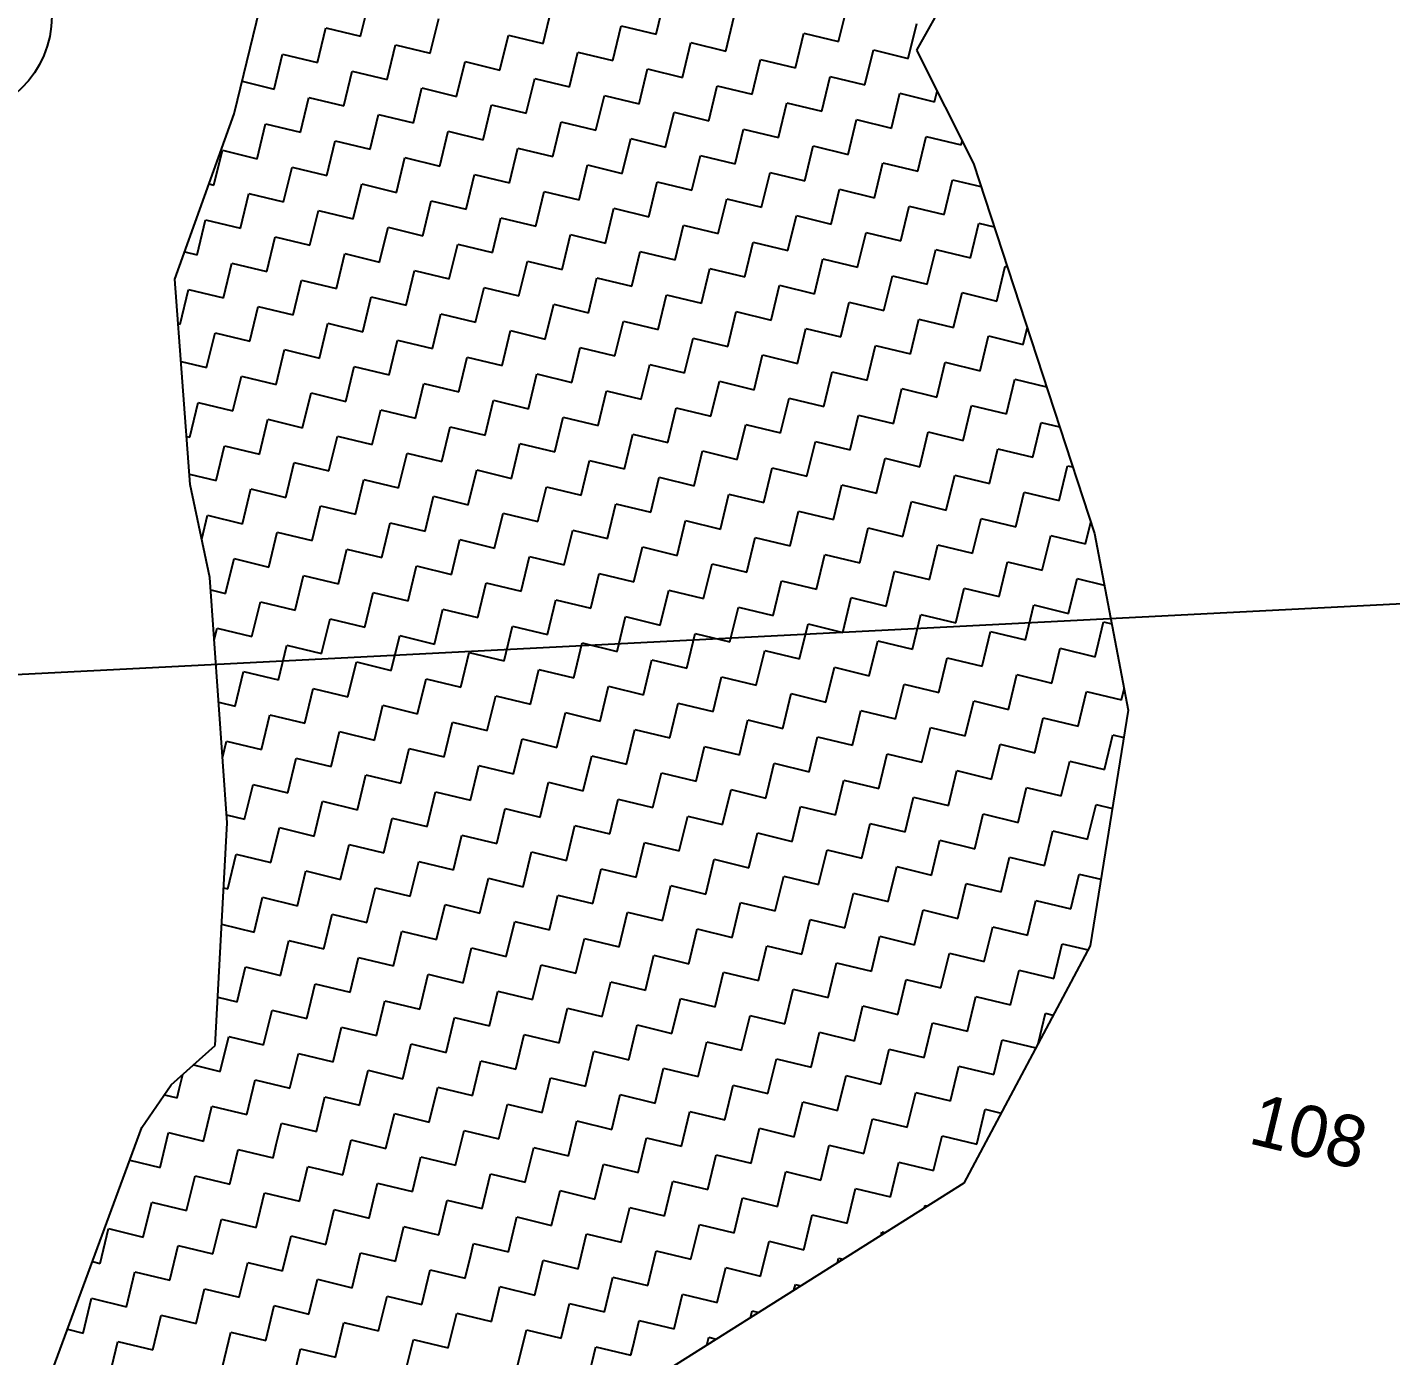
# Model space of a CAD drawing. Header units: metres. Extents: x 280481 to 282563, y 2046849 to 2049468.
# Drawn here: x 281471.5 to 281567.3, y 2048422.5 to 2048515.9 of the extents above; entities that cross this region are included whole.
import ezdxf
from ezdxf.enums import TextEntityAlignment as Align

# ---------------------------------------------------------------- set-up
doc = ezdxf.new("R2010")
doc.units = ezdxf.units.M
for name, color, linetype in [('POLY_HATCH', 12, 'Continuous'), ('POLY_PARCEL', 6, 'Continuous'), ('TEXT_PARCEL', 7, 'Continuous')]:
    doc.layers.add(name, color=color, linetype=linetype)
doc.styles.add('TEXT_MAP', font='')
doc.styles.get('TEXT_MAP').set_extended_font_data('Kruti Dev 050')

msp = doc.modelspace()

# ---------------------------------------------------------------- linework, layer by layer
msp.add_circle((281466.103, 2048516.64), 7.146)
at = {"layer": 'POLY_HATCH'}
for p, q in [((281537.33, 2048520.159), (281534.011, 2048514.239)), ((281486.065, 2048509.774), (281488.22, 2048518.665)), ((281534.011, 2048514.239), (281538.002, 2048506.279)), ((281481.9, 2048498.142), (281486.065, 2048509.774)), ((281538.002, 2048506.279), (281546.502, 2048480.281)), ((281482.981, 2048483.722), (281481.9, 2048498.142)), ((281484.361, 2048477.201), (281482.981, 2048483.722)), ((281546.502, 2048480.281), (281548.877, 2048467.871)), ((281485.566, 2048459.965), (281484.361, 2048477.201)), ((281548.877, 2048467.871), (281546.207, 2048451.305)), ((281484.729, 2048444.299), (281485.566, 2048459.965)), ((281546.207, 2048451.305), (281537.321, 2048434.631)), ((281481.641, 2048441.551), (281484.729, 2048444.299)), ((281479.569, 2048438.557), (281481.641, 2048441.551)), ((281472.479, 2048419.296), (281479.569, 2048438.557)), ((281537.321, 2048434.631), (281516.674, 2048421.616))]:
    msp.add_line(p, q, dxfattribs=at)
at = {"layer": 'POLY_HATCH', "linetype": 'Continuous'}
for p, q in [((281515.706, 2048515.367), (281516.298, 2048517.813)), ((281494.948, 2048515.218), (281495.541, 2048517.664)), ((281507.773, 2048514.699), (281508.366, 2048517.146)), ((281528.531, 2048514.848), (281529.124, 2048517.295)), ((281491.909, 2048513.364), (281492.502, 2048515.811)), ((281492.502, 2048515.811), (281494.948, 2048515.218)), ((281499.841, 2048514.032), (281500.434, 2048516.478)), ((281512.666, 2048513.513), (281513.259, 2048515.96)), ((281513.259, 2048515.96), (281515.706, 2048515.367)), ((281520.598, 2048514.181), (281521.191, 2048516.627)), ((281533.423, 2048513.662), (281534.016, 2048516.109)), ((281504.734, 2048512.846), (281505.327, 2048515.292)), ((281505.327, 2048515.292), (281507.773, 2048514.699)), ((281525.491, 2048512.995), (281526.084, 2048515.441)), ((281526.084, 2048515.441), (281528.531, 2048514.848)), ((281488.869, 2048511.511), (281489.462, 2048513.957)), ((281489.462, 2048513.957), (281491.909, 2048513.364)), ((281496.802, 2048512.178), (281497.395, 2048514.625)), ((281497.395, 2048514.625), (281499.841, 2048514.032)), ((281509.627, 2048511.66), (281510.22, 2048514.106)), ((281510.22, 2048514.106), (281512.666, 2048513.513)), ((281517.559, 2048512.327), (281518.152, 2048514.774)), ((281518.152, 2048514.774), (281520.598, 2048514.181)), ((281530.384, 2048511.809), (281530.977, 2048514.255)), ((281530.977, 2048514.255), (281533.423, 2048513.662)), ((281501.694, 2048510.992), (281502.287, 2048513.439)), ((281502.287, 2048513.439), (281504.734, 2048512.846)), ((281522.452, 2048511.141), (281523.045, 2048513.588)), ((281523.045, 2048513.588), (281525.491, 2048512.995)), ((281486.618, 2048512.056), (281488.869, 2048511.511)), ((281493.762, 2048510.325), (281494.355, 2048512.771)), ((281494.355, 2048512.771), (281496.802, 2048512.178)), ((281506.587, 2048509.806), (281507.18, 2048512.253)), ((281507.18, 2048512.253), (281509.627, 2048511.66)), ((281514.52, 2048510.474), (281515.113, 2048512.92)), ((281515.113, 2048512.92), (281517.559, 2048512.327)), ((281527.345, 2048509.955), (281527.938, 2048512.402)), ((281527.938, 2048512.402), (281530.384, 2048511.809)), ((281498.655, 2048509.139), (281499.248, 2048511.585)), ((281499.248, 2048511.585), (281501.694, 2048510.992)), ((281511.48, 2048508.62), (281512.073, 2048511.067)), ((281512.073, 2048511.067), (281514.52, 2048510.474)), ((281519.412, 2048509.288), (281520.005, 2048511.734)), ((281520.005, 2048511.734), (281522.452, 2048511.141)), ((281532.238, 2048508.769), (281532.831, 2048511.216)), ((281532.831, 2048511.216), (281535.277, 2048510.623)), ((281535.277, 2048510.623), (281535.455, 2048511.359)), ((281490.723, 2048508.471), (281491.316, 2048510.918)), ((281491.316, 2048510.918), (281493.762, 2048510.325)), ((281503.548, 2048507.953), (281504.141, 2048510.399)), ((281504.141, 2048510.399), (281506.587, 2048509.806)), ((281524.305, 2048508.102), (281524.898, 2048510.548)), ((281524.898, 2048510.548), (281527.345, 2048509.955)), ((281495.616, 2048507.285), (281496.209, 2048509.732)), ((281496.209, 2048509.732), (281498.655, 2048509.139)), ((281508.441, 2048506.767), (281509.034, 2048509.213)), ((281509.034, 2048509.213), (281511.48, 2048508.62)), ((281516.373, 2048507.434), (281516.966, 2048509.881)), ((281516.966, 2048509.881), (281519.412, 2048509.288)), ((281529.198, 2048506.916), (281529.791, 2048509.362)), ((281529.791, 2048509.362), (281532.238, 2048508.769)), ((281487.683, 2048506.618), (281488.276, 2048509.064)), ((281488.276, 2048509.064), (281490.723, 2048508.471)), ((281500.508, 2048506.099), (281501.101, 2048508.546)), ((281501.101, 2048508.546), (281503.548, 2048507.953)), ((281521.266, 2048506.249), (281521.859, 2048508.695)), ((281521.859, 2048508.695), (281524.305, 2048508.102)), ((281534.091, 2048505.73), (281534.684, 2048508.176)), ((281534.684, 2048508.176), (281537.13, 2048507.584)), ((281484.644, 2048504.764), (281485.237, 2048507.211)), ((281485.237, 2048507.211), (281487.683, 2048506.618)), ((281492.576, 2048505.432), (281493.169, 2048507.878)), ((281493.169, 2048507.878), (281495.616, 2048507.285)), ((281505.401, 2048504.914), (281505.994, 2048507.36)), ((281505.994, 2048507.36), (281508.441, 2048506.767)), ((281513.334, 2048505.581), (281513.927, 2048508.027)), ((281513.927, 2048508.027), (281516.373, 2048507.434)), ((281526.159, 2048505.063), (281526.752, 2048507.509)), ((281526.752, 2048507.509), (281529.198, 2048506.916)), ((281537.13, 2048507.584), (281537.201, 2048507.876)), ((281497.469, 2048504.246), (281498.062, 2048506.692)), ((281498.062, 2048506.692), (281500.508, 2048506.099)), ((281518.226, 2048504.395), (281518.819, 2048506.841)), ((281518.819, 2048506.841), (281521.266, 2048506.249)), ((281531.052, 2048503.877), (281531.645, 2048506.323)), ((281531.645, 2048506.323), (281534.091, 2048505.73)), ((281489.537, 2048503.578), (281490.13, 2048506.025)), ((281490.13, 2048506.025), (281492.576, 2048505.432)), ((281502.362, 2048503.06), (281502.955, 2048505.506)), ((281502.955, 2048505.506), (281505.401, 2048504.914)), ((281510.294, 2048503.728), (281510.887, 2048506.174)), ((281510.887, 2048506.174), (281513.334, 2048505.581)), ((281523.119, 2048503.209), (281523.712, 2048505.656)), ((281523.712, 2048505.656), (281526.159, 2048505.063)), ((281484.301, 2048504.848), (281484.644, 2048504.764)), ((281494.43, 2048502.393), (281495.023, 2048504.839)), ((281495.023, 2048504.839), (281497.469, 2048504.246)), ((281507.255, 2048501.874), (281507.848, 2048504.321)), ((281507.848, 2048504.321), (281510.294, 2048503.728)), ((281515.187, 2048502.542), (281515.78, 2048504.988)), ((281515.78, 2048504.988), (281518.226, 2048504.395)), ((281528.012, 2048502.023), (281528.605, 2048504.47)), ((281528.605, 2048504.47), (281531.052, 2048503.877)), ((281535.944, 2048502.691), (281536.537, 2048505.137)), ((281536.537, 2048505.137), (281538.534, 2048504.653)), ((281486.497, 2048501.725), (281487.09, 2048504.171)), ((281487.09, 2048504.171), (281489.537, 2048503.578)), ((281499.323, 2048501.207), (281499.916, 2048503.653)), ((281499.916, 2048503.653), (281502.362, 2048503.06)), ((281520.08, 2048501.356), (281520.673, 2048503.802)), ((281520.673, 2048503.802), (281523.119, 2048503.209)), ((281491.39, 2048500.539), (281491.983, 2048502.986)), ((281491.983, 2048502.986), (281494.43, 2048502.393)), ((281504.215, 2048500.021), (281504.808, 2048502.467)), ((281504.808, 2048502.467), (281507.255, 2048501.874)), ((281512.148, 2048500.688), (281512.741, 2048503.135)), ((281512.741, 2048503.135), (281515.187, 2048502.542)), ((281524.973, 2048500.17), (281525.566, 2048502.616)), ((281525.566, 2048502.616), (281528.012, 2048502.023)), ((281532.905, 2048500.837), (281533.498, 2048503.284)), ((281533.498, 2048503.284), (281535.944, 2048502.691)), ((281483.458, 2048499.872), (281484.051, 2048502.318)), ((281484.051, 2048502.318), (281486.497, 2048501.725)), ((281496.283, 2048499.353), (281496.876, 2048501.8)), ((281496.876, 2048501.8), (281499.323, 2048501.207)), ((281517.041, 2048499.502), (281517.634, 2048501.949)), ((281517.634, 2048501.949), (281520.08, 2048501.356)), ((281537.798, 2048499.651), (281538.391, 2048502.098)), ((281538.391, 2048502.098), (281539.454, 2048501.84)), ((281488.351, 2048498.686), (281488.944, 2048501.132)), ((281488.944, 2048501.132), (281491.39, 2048500.539)), ((281501.176, 2048498.167), (281501.769, 2048500.614)), ((281501.769, 2048500.614), (281504.215, 2048500.021)), ((281509.108, 2048498.835), (281509.701, 2048501.281)), ((281509.701, 2048501.281), (281512.148, 2048500.688)), ((281521.933, 2048498.316), (281522.526, 2048500.763)), ((281522.526, 2048500.763), (281524.973, 2048500.17)), ((281529.866, 2048498.984), (281530.459, 2048501.43)), ((281530.459, 2048501.43), (281532.905, 2048500.837)), ((281482.594, 2048500.081), (281483.458, 2048499.872)), ((281493.244, 2048497.5), (281493.837, 2048499.946)), ((281493.837, 2048499.946), (281496.283, 2048499.353)), ((281514.001, 2048497.649), (281514.594, 2048500.095)), ((281514.594, 2048500.095), (281517.041, 2048499.502)), ((281526.826, 2048497.13), (281527.419, 2048499.577)), ((281527.419, 2048499.577), (281529.866, 2048498.984)), ((281534.759, 2048497.798), (281535.351, 2048500.244)), ((281535.351, 2048500.244), (281537.798, 2048499.651)), ((281485.311, 2048496.832), (281485.904, 2048499.279)), ((281485.904, 2048499.279), (281488.351, 2048498.686)), ((281498.137, 2048496.314), (281498.73, 2048498.76)), ((281498.73, 2048498.76), (281501.176, 2048498.167)), ((281506.069, 2048496.981), (281506.662, 2048499.428)), ((281506.662, 2048499.428), (281509.108, 2048498.835)), ((281518.894, 2048496.463), (281519.487, 2048498.909)), ((281519.487, 2048498.909), (281521.933, 2048498.316)), ((281539.651, 2048496.612), (281540.244, 2048499.058)), ((281540.244, 2048499.058), (281540.373, 2048499.027)), ((281490.204, 2048495.646), (281490.797, 2048498.093)), ((281490.797, 2048498.093), (281493.244, 2048497.5)), ((281510.962, 2048495.795), (281511.555, 2048498.242)), ((281511.555, 2048498.242), (281514.001, 2048497.649)), ((281523.787, 2048495.277), (281524.38, 2048497.723)), ((281524.38, 2048497.723), (281526.826, 2048497.13)), ((281531.719, 2048495.944), (281532.312, 2048498.391)), ((281532.312, 2048498.391), (281534.759, 2048497.798)), ((281482.272, 2048494.979), (281482.865, 2048497.425)), ((281482.865, 2048497.425), (281485.311, 2048496.832)), ((281495.097, 2048494.46), (281495.69, 2048496.907)), ((281495.69, 2048496.907), (281498.137, 2048496.314)), ((281503.029, 2048495.128), (281503.622, 2048497.574)), ((281503.622, 2048497.574), (281506.069, 2048496.981)), ((281515.855, 2048494.609), (281516.448, 2048497.056)), ((281516.448, 2048497.056), (281518.894, 2048496.463)), ((281536.612, 2048494.758), (281537.205, 2048497.205)), ((281537.205, 2048497.205), (281539.651, 2048496.612)), ((281487.165, 2048493.793), (281487.758, 2048496.239)), ((281487.758, 2048496.239), (281490.204, 2048495.646)), ((281499.99, 2048493.274), (281500.583, 2048495.721)), ((281500.583, 2048495.721), (281503.029, 2048495.128)), ((281507.922, 2048493.942), (281508.515, 2048496.388)), ((281508.515, 2048496.388), (281510.962, 2048495.795)), ((281520.747, 2048493.423), (281521.34, 2048495.87)), ((281521.34, 2048495.87), (281523.787, 2048495.277)), ((281528.68, 2048494.091), (281529.273, 2048496.537)), ((281529.273, 2048496.537), (281531.719, 2048495.944)), ((281482.135, 2048495.012), (281482.272, 2048494.979)), ((281492.058, 2048492.607), (281492.651, 2048495.053)), ((281492.651, 2048495.053), (281495.097, 2048494.46)), ((281512.815, 2048492.756), (281513.408, 2048495.202)), ((281513.408, 2048495.202), (281515.855, 2048494.609)), ((281533.573, 2048492.905), (281534.166, 2048495.351)), ((281534.166, 2048495.351), (281536.612, 2048494.758)), ((281484.126, 2048491.939), (281484.718, 2048494.386)), ((281484.718, 2048494.386), (281487.165, 2048493.793)), ((281496.951, 2048491.421), (281497.544, 2048493.867)), ((281497.544, 2048493.867), (281499.99, 2048493.274)), ((281504.883, 2048492.088), (281505.476, 2048494.535)), ((281505.476, 2048494.535), (281507.922, 2048493.942)), ((281517.708, 2048491.57), (281518.301, 2048494.016)), ((281518.301, 2048494.016), (281520.747, 2048493.423)), ((281525.64, 2048492.237), (281526.233, 2048494.684)), ((281526.233, 2048494.684), (281528.68, 2048494.091)), ((281538.465, 2048491.719), (281539.058, 2048494.165)), ((281539.058, 2048494.165), (281541.505, 2048493.572)), ((281541.505, 2048493.572), (281541.782, 2048494.717)), ((281489.018, 2048490.753), (281489.611, 2048493.2)), ((281489.611, 2048493.2), (281492.058, 2048492.607)), ((281509.776, 2048490.902), (281510.369, 2048493.349)), ((281510.369, 2048493.349), (281512.815, 2048492.756)), ((281522.601, 2048490.384), (281523.194, 2048492.83)), ((281523.194, 2048492.83), (281525.64, 2048492.237)), ((281530.533, 2048491.051), (281531.126, 2048493.498)), ((281531.126, 2048493.498), (281533.573, 2048492.905)), ((281482.333, 2048492.374), (281484.126, 2048491.939)), ((281493.911, 2048489.567), (281494.504, 2048492.014)), ((281494.504, 2048492.014), (281496.951, 2048491.421)), ((281501.844, 2048490.235), (281502.436, 2048492.681)), ((281502.436, 2048492.681), (281504.883, 2048492.088)), ((281514.669, 2048489.716), (281515.262, 2048492.163)), ((281515.262, 2048492.163), (281517.708, 2048491.57)), ((281535.426, 2048489.866), (281536.019, 2048492.312)), ((281536.019, 2048492.312), (281538.465, 2048491.719)), ((281485.979, 2048488.9), (281486.572, 2048491.346)), ((281486.572, 2048491.346), (281489.018, 2048490.753)), ((281506.736, 2048489.049), (281507.329, 2048491.495)), ((281507.329, 2048491.495), (281509.776, 2048490.902)), ((281519.561, 2048488.531), (281520.154, 2048490.977)), ((281520.154, 2048490.977), (281522.601, 2048490.384)), ((281527.494, 2048489.198), (281528.087, 2048491.644)), ((281528.087, 2048491.644), (281530.533, 2048491.051)), ((281540.319, 2048488.68), (281540.912, 2048491.126)), ((281540.912, 2048491.126), (281543.133, 2048490.588)), ((281490.872, 2048487.714), (281491.465, 2048490.16)), ((281491.465, 2048490.16), (281493.911, 2048489.567)), ((281498.804, 2048488.381), (281499.397, 2048490.828)), ((281499.397, 2048490.828), (281501.844, 2048490.235)), ((281511.629, 2048487.863), (281512.222, 2048490.309)), ((281512.222, 2048490.309), (281514.669, 2048489.716)), ((281532.387, 2048488.012), (281532.98, 2048490.459)), ((281532.98, 2048490.459), (281535.426, 2048489.866)), ((281482.94, 2048487.046), (281483.533, 2048489.493)), ((281483.533, 2048489.493), (281485.979, 2048488.9)), ((281503.697, 2048487.196), (281504.29, 2048489.642)), ((281504.29, 2048489.642), (281506.736, 2048489.049)), ((281516.522, 2048486.677), (281517.115, 2048489.124)), ((281517.115, 2048489.124), (281519.561, 2048488.531)), ((281524.454, 2048487.345), (281525.047, 2048489.791)), ((281525.047, 2048489.791), (281527.494, 2048489.198)), ((281537.279, 2048486.826), (281537.872, 2048489.273)), ((281537.872, 2048489.273), (281540.319, 2048488.68)), ((281487.832, 2048485.861), (281488.425, 2048488.307)), ((281488.425, 2048488.307), (281490.872, 2048487.714)), ((281495.765, 2048486.528), (281496.358, 2048488.974)), ((281496.358, 2048488.974), (281498.804, 2048488.381)), ((281508.59, 2048486.01), (281509.183, 2048488.456)), ((281509.183, 2048488.456), (281511.629, 2048487.863)), ((281529.347, 2048486.159), (281529.94, 2048488.605)), ((281529.94, 2048488.605), (281532.387, 2048488.012)), ((281542.172, 2048485.64), (281542.765, 2048488.087)), ((281542.765, 2048488.087), (281544.052, 2048487.775)), ((281482.728, 2048487.098), (281482.94, 2048487.046)), ((281492.725, 2048484.675), (281493.318, 2048487.121)), ((281493.318, 2048487.121), (281495.765, 2048486.528)), ((281500.658, 2048485.342), (281501.251, 2048487.788)), ((281501.251, 2048487.788), (281503.697, 2048487.196)), ((281513.483, 2048484.824), (281514.076, 2048487.27)), ((281514.076, 2048487.27), (281516.522, 2048486.677)), ((281521.415, 2048485.491), (281522.008, 2048487.938)), ((281522.008, 2048487.938), (281524.454, 2048487.345)), ((281534.24, 2048484.973), (281534.833, 2048487.419)), ((281534.833, 2048487.419), (281537.279, 2048486.826)), ((281484.793, 2048484.007), (281485.386, 2048486.453)), ((281485.386, 2048486.453), (281487.832, 2048485.861)), ((281505.55, 2048484.156), (281506.143, 2048486.603)), ((281506.143, 2048486.603), (281508.59, 2048486.01)), ((281526.308, 2048484.305), (281526.901, 2048486.752)), ((281526.901, 2048486.752), (281529.347, 2048486.159)), ((281539.133, 2048483.787), (281539.726, 2048486.233)), ((281539.726, 2048486.233), (281542.172, 2048485.64)), ((281489.686, 2048482.821), (281490.279, 2048485.268)), ((281490.279, 2048485.268), (281492.725, 2048484.675)), ((281497.618, 2048483.489), (281498.211, 2048485.935)), ((281498.211, 2048485.935), (281500.658, 2048485.342)), ((281510.443, 2048482.97), (281511.036, 2048485.417)), ((281511.036, 2048485.417), (281513.483, 2048484.824)), ((281518.376, 2048483.638), (281518.969, 2048486.084)), ((281518.969, 2048486.084), (281521.415, 2048485.491)), ((281531.201, 2048483.119), (281531.794, 2048485.566)), ((281531.794, 2048485.566), (281534.24, 2048484.973)), ((281482.926, 2048484.46), (281484.793, 2048484.007)), ((281502.511, 2048482.303), (281503.104, 2048484.749)), ((281503.104, 2048484.749), (281505.55, 2048484.156)), ((281515.336, 2048481.784), (281515.929, 2048484.231)), ((281515.929, 2048484.231), (281518.376, 2048483.638)), ((281523.268, 2048482.452), (281523.861, 2048484.898)), ((281523.861, 2048484.898), (281526.308, 2048484.305)), ((281536.094, 2048481.933), (281536.686, 2048484.38)), ((281536.686, 2048484.38), (281539.133, 2048483.787)), ((281544.026, 2048482.601), (281544.619, 2048485.047)), ((281544.619, 2048485.047), (281544.972, 2048484.962)), ((281486.646, 2048480.968), (281487.239, 2048483.414)), ((281487.239, 2048483.414), (281489.686, 2048482.821)), ((281494.579, 2048481.635), (281495.172, 2048484.082)), ((281495.172, 2048484.082), (281497.618, 2048483.489)), ((281507.404, 2048481.117), (281507.997, 2048483.563)), ((281507.997, 2048483.563), (281510.443, 2048482.97)), ((281528.161, 2048481.266), (281528.754, 2048483.712)), ((281528.754, 2048483.712), (281531.201, 2048483.119)), ((281499.472, 2048480.449), (281500.065, 2048482.896)), ((281500.065, 2048482.896), (281502.511, 2048482.303)), ((281512.297, 2048479.931), (281512.89, 2048482.377)), ((281512.89, 2048482.377), (281515.336, 2048481.784)), ((281520.229, 2048480.598), (281520.822, 2048483.045)), ((281520.822, 2048483.045), (281523.268, 2048482.452)), ((281533.054, 2048480.08), (281533.647, 2048482.526)), ((281533.647, 2048482.526), (281536.094, 2048481.933)), ((281540.986, 2048480.747), (281541.579, 2048483.194)), ((281541.579, 2048483.194), (281544.026, 2048482.601)), ((281483.794, 2048479.884), (281484.2, 2048481.561)), ((281484.2, 2048481.561), (281486.646, 2048480.968)), ((281491.539, 2048479.782), (281492.132, 2048482.228)), ((281492.132, 2048482.228), (281494.579, 2048481.635)), ((281504.364, 2048479.263), (281504.957, 2048481.71)), ((281504.957, 2048481.71), (281507.404, 2048481.117)), ((281525.122, 2048479.412), (281525.715, 2048481.859)), ((281525.715, 2048481.859), (281528.161, 2048481.266)), ((281537.947, 2048478.894), (281538.54, 2048481.34)), ((281538.54, 2048481.34), (281540.986, 2048480.747)), ((281488.5, 2048477.928), (281489.093, 2048480.375)), ((281489.093, 2048480.375), (281491.539, 2048479.782)), ((281496.432, 2048478.596), (281497.025, 2048481.042)), ((281497.025, 2048481.042), (281499.472, 2048480.449)), ((281509.257, 2048478.077), (281509.85, 2048480.524)), ((281509.85, 2048480.524), (281512.297, 2048479.931)), ((281517.19, 2048478.745), (281517.783, 2048481.191)), ((281517.783, 2048481.191), (281520.229, 2048480.598)), ((281530.015, 2048478.226), (281530.608, 2048480.673)), ((281530.608, 2048480.673), (281533.054, 2048480.08)), ((281545.879, 2048479.561), (281546.245, 2048481.069)), ((281501.325, 2048477.41), (281501.918, 2048479.856)), ((281501.918, 2048479.856), (281504.364, 2048479.263)), ((281522.082, 2048477.559), (281522.675, 2048480.005)), ((281522.675, 2048480.005), (281525.122, 2048479.412)), ((281534.908, 2048477.04), (281535.501, 2048479.487)), ((281535.501, 2048479.487), (281537.947, 2048478.894)), ((281542.84, 2048477.708), (281543.433, 2048480.154)), ((281543.433, 2048480.154), (281545.879, 2048479.561)), ((281485.461, 2048476.075), (281486.054, 2048478.521)), ((281486.054, 2048478.521), (281488.5, 2048477.928)), ((281493.393, 2048476.742), (281493.986, 2048479.189)), ((281493.986, 2048479.189), (281496.432, 2048478.596)), ((281506.218, 2048476.224), (281506.811, 2048478.67)), ((281506.811, 2048478.67), (281509.257, 2048478.077)), ((281514.15, 2048476.891), (281514.743, 2048479.338)), ((281514.743, 2048479.338), (281517.19, 2048478.745)), ((281526.975, 2048476.373), (281527.568, 2048478.819)), ((281527.568, 2048478.819), (281530.015, 2048478.226)), ((281498.286, 2048475.556), (281498.879, 2048478.003)), ((281498.879, 2048478.003), (281501.325, 2048477.41)), ((281511.111, 2048475.038), (281511.704, 2048477.484)), ((281511.704, 2048477.484), (281514.15, 2048476.891)), ((281519.043, 2048475.705), (281519.636, 2048478.152)), ((281519.636, 2048478.152), (281522.082, 2048477.559)), ((281531.868, 2048475.187), (281532.461, 2048477.633)), ((281532.461, 2048477.633), (281534.908, 2048477.04)), ((281539.8, 2048475.854), (281540.393, 2048478.301)), ((281540.393, 2048478.301), (281542.84, 2048477.708)), ((281490.353, 2048474.889), (281490.946, 2048477.335)), ((281490.946, 2048477.335), (281493.393, 2048476.742)), ((281503.179, 2048474.37), (281503.771, 2048476.817)), ((281503.771, 2048476.817), (281506.218, 2048476.224)), ((281523.936, 2048474.519), (281524.529, 2048476.966)), ((281524.529, 2048476.966), (281526.975, 2048476.373)), ((281544.693, 2048474.669), (281545.286, 2048477.115)), ((281545.286, 2048477.115), (281547.197, 2048476.652)), ((281484.422, 2048476.326), (281485.461, 2048476.075)), ((281495.246, 2048473.703), (281495.839, 2048476.149)), ((281495.839, 2048476.149), (281498.286, 2048475.556)), ((281508.071, 2048473.184), (281508.664, 2048475.631)), ((281508.664, 2048475.631), (281511.111, 2048475.038)), ((281516.004, 2048473.852), (281516.597, 2048476.298)), ((281516.597, 2048476.298), (281519.043, 2048475.705)), ((281528.829, 2048473.334), (281529.422, 2048475.78)), ((281529.422, 2048475.78), (281531.868, 2048475.187)), ((281536.761, 2048474.001), (281537.354, 2048476.447)), ((281537.354, 2048476.447), (281539.8, 2048475.854)), ((281487.314, 2048473.035), (281487.907, 2048475.482)), ((281487.907, 2048475.482), (281490.353, 2048474.889)), ((281500.139, 2048472.517), (281500.732, 2048474.963)), ((281500.732, 2048474.963), (281503.179, 2048474.37)), ((281520.896, 2048472.666), (281521.489, 2048475.112)), ((281521.489, 2048475.112), (281523.936, 2048474.519)), ((281541.654, 2048472.815), (281542.247, 2048475.261)), ((281542.247, 2048475.261), (281544.693, 2048474.669)), ((281492.207, 2048471.849), (281492.8, 2048474.296)), ((281492.8, 2048474.296), (281495.246, 2048473.703)), ((281505.032, 2048471.331), (281505.625, 2048473.777)), ((281505.625, 2048473.777), (281508.071, 2048473.184)), ((281512.964, 2048471.998), (281513.557, 2048474.445)), ((281513.557, 2048474.445), (281516.004, 2048473.852)), ((281525.789, 2048471.48), (281526.382, 2048473.926)), ((281526.382, 2048473.926), (281528.829, 2048473.334)), ((281533.722, 2048472.148), (281534.315, 2048474.594)), ((281534.315, 2048474.594), (281536.761, 2048474.001)), ((281546.547, 2048471.629), (281547.14, 2048474.076)), ((281547.14, 2048474.076), (281547.716, 2048473.936)), ((281484.668, 2048472.806), (281484.868, 2048473.628)), ((281484.868, 2048473.628), (281487.314, 2048473.035)), ((281497.1, 2048470.663), (281497.693, 2048473.11)), ((281497.693, 2048473.11), (281500.139, 2048472.517)), ((281517.857, 2048470.813), (281518.45, 2048473.259)), ((281518.45, 2048473.259), (281520.896, 2048472.666)), ((281530.682, 2048470.294), (281531.275, 2048472.741)), ((281531.275, 2048472.741), (281533.722, 2048472.148)), ((281538.614, 2048470.962), (281539.207, 2048473.408)), ((281539.207, 2048473.408), (281541.654, 2048472.815)), ((281489.167, 2048469.996), (281489.76, 2048472.442)), ((281489.76, 2048472.442), (281492.207, 2048471.849)), ((281501.993, 2048469.478), (281502.586, 2048471.924)), ((281502.586, 2048471.924), (281505.032, 2048471.331)), ((281509.925, 2048470.145), (281510.518, 2048472.591)), ((281510.518, 2048472.591), (281512.964, 2048471.998)), ((281522.75, 2048469.627), (281523.343, 2048472.073)), ((281523.343, 2048472.073), (281525.789, 2048471.48)), ((281543.507, 2048469.776), (281544.1, 2048472.222)), ((281544.1, 2048472.222), (281546.547, 2048471.629)), ((281494.06, 2048468.81), (281494.653, 2048471.256)), ((281494.653, 2048471.256), (281497.1, 2048470.663)), ((281514.818, 2048468.959), (281515.411, 2048471.406)), ((281515.411, 2048471.406), (281517.857, 2048470.813)), ((281527.643, 2048468.441), (281528.236, 2048470.887)), ((281528.236, 2048470.887), (281530.682, 2048470.294)), ((281535.575, 2048469.108), (281536.168, 2048471.555)), ((281536.168, 2048471.555), (281538.614, 2048470.962)), ((281486.128, 2048468.143), (281486.721, 2048470.589)), ((281486.721, 2048470.589), (281489.167, 2048469.996)), ((281498.953, 2048467.624), (281499.546, 2048470.071)), ((281499.546, 2048470.071), (281501.993, 2048469.478)), ((281506.885, 2048468.292), (281507.478, 2048470.738)), ((281507.478, 2048470.738), (281509.925, 2048470.145)), ((281519.711, 2048467.773), (281520.304, 2048470.22)), ((281520.304, 2048470.22), (281522.75, 2048469.627)), ((281540.468, 2048467.922), (281541.061, 2048470.369)), ((281541.061, 2048470.369), (281543.507, 2048469.776)), ((281491.021, 2048466.957), (281491.614, 2048469.403)), ((281491.614, 2048469.403), (281494.06, 2048468.81)), ((281503.846, 2048466.438), (281504.439, 2048468.885)), ((281504.439, 2048468.885), (281506.885, 2048468.292)), ((281511.778, 2048467.106), (281512.371, 2048469.552)), ((281512.371, 2048469.552), (281514.818, 2048468.959)), ((281524.603, 2048466.587), (281525.196, 2048469.034)), ((281525.196, 2048469.034), (281527.643, 2048468.441)), ((281532.536, 2048467.255), (281533.129, 2048469.701)), ((281533.129, 2048469.701), (281535.575, 2048469.108)), ((281545.361, 2048466.736), (281545.954, 2048469.183)), ((281545.954, 2048469.183), (281548.4, 2048468.59)), ((281548.4, 2048468.59), (281548.59, 2048469.372)), ((281484.975, 2048468.422), (281486.128, 2048468.143)), ((281495.914, 2048465.771), (281496.507, 2048468.217)), ((281496.507, 2048468.217), (281498.953, 2048467.624)), ((281516.671, 2048465.92), (281517.264, 2048468.366)), ((281517.264, 2048468.366), (281519.711, 2048467.773)), ((281537.429, 2048466.069), (281538.022, 2048468.515)), ((281538.022, 2048468.515), (281540.468, 2048467.922)), ((281487.981, 2048465.103), (281488.574, 2048467.55)), ((281488.574, 2048467.55), (281491.021, 2048466.957)), ((281500.807, 2048464.585), (281501.4, 2048467.031)), ((281501.4, 2048467.031), (281503.846, 2048466.438)), ((281508.739, 2048465.252), (281509.332, 2048467.699)), ((281509.332, 2048467.699), (281511.778, 2048467.106)), ((281521.564, 2048464.734), (281522.157, 2048467.18)), ((281522.157, 2048467.18), (281524.603, 2048466.587)), ((281529.496, 2048465.401), (281530.089, 2048467.848)), ((281530.089, 2048467.848), (281532.536, 2048467.255)), ((281542.321, 2048464.883), (281542.914, 2048467.329)), ((281542.914, 2048467.329), (281545.361, 2048466.736)), ((281492.874, 2048463.917), (281493.467, 2048466.364)), ((281493.467, 2048466.364), (281495.914, 2048465.771)), ((281513.632, 2048464.066), (281514.225, 2048466.513)), ((281514.225, 2048466.513), (281516.671, 2048465.92)), ((281526.457, 2048463.548), (281527.05, 2048465.994)), ((281527.05, 2048465.994), (281529.496, 2048465.401)), ((281534.389, 2048464.215), (281534.982, 2048466.662)), ((281534.982, 2048466.662), (281537.429, 2048466.069)), ((281547.214, 2048463.697), (281547.807, 2048466.143)), ((281547.807, 2048466.143), (281548.569, 2048465.959)), ((281485.248, 2048464.512), (281485.535, 2048465.696)), ((281485.535, 2048465.696), (281487.981, 2048465.103)), ((281497.767, 2048462.731), (281498.36, 2048465.178)), ((281498.36, 2048465.178), (281500.807, 2048464.585)), ((281505.699, 2048463.399), (281506.292, 2048465.845)), ((281506.292, 2048465.845), (281508.739, 2048465.252)), ((281518.525, 2048462.88), (281519.118, 2048465.327)), ((281519.118, 2048465.327), (281521.564, 2048464.734)), ((281539.282, 2048463.029), (281539.875, 2048465.476)), ((281539.875, 2048465.476), (281542.321, 2048464.883)), ((281489.835, 2048462.064), (281490.428, 2048464.51)), ((281490.428, 2048464.51), (281492.874, 2048463.917)), ((281510.592, 2048462.213), (281511.185, 2048464.659)), ((281511.185, 2048464.659), (281513.632, 2048464.066)), ((281523.417, 2048461.694), (281524.01, 2048464.141)), ((281524.01, 2048464.141), (281526.457, 2048463.548)), ((281531.35, 2048462.362), (281531.943, 2048464.808)), ((281531.943, 2048464.808), (281534.389, 2048464.215)), ((281544.175, 2048461.843), (281544.768, 2048464.29)), ((281544.768, 2048464.29), (281547.214, 2048463.697)), ((281494.728, 2048460.878), (281495.321, 2048463.324)), ((281495.321, 2048463.324), (281497.767, 2048462.731)), ((281502.66, 2048461.545), (281503.253, 2048463.992)), ((281503.253, 2048463.992), (281505.699, 2048463.399)), ((281515.485, 2048461.027), (281516.078, 2048463.473)), ((281516.078, 2048463.473), (281518.525, 2048462.88)), ((281536.243, 2048461.176), (281536.836, 2048463.622)), ((281536.836, 2048463.622), (281539.282, 2048463.029)), ((281486.796, 2048460.21), (281487.389, 2048462.657)), ((281487.389, 2048462.657), (281489.835, 2048462.064)), ((281507.553, 2048460.359), (281508.146, 2048462.806)), ((281508.146, 2048462.806), (281510.592, 2048462.213)), ((281520.378, 2048459.841), (281520.971, 2048462.287)), ((281520.971, 2048462.287), (281523.417, 2048461.694)), ((281528.31, 2048460.508), (281528.903, 2048462.955)), ((281528.903, 2048462.955), (281531.35, 2048462.362)), ((281541.135, 2048459.99), (281541.728, 2048462.436)), ((281541.728, 2048462.436), (281544.175, 2048461.843)), ((281491.688, 2048459.024), (281492.281, 2048461.471)), ((281492.281, 2048461.471), (281494.728, 2048460.878)), ((281499.621, 2048459.692), (281500.214, 2048462.138)), ((281500.214, 2048462.138), (281502.66, 2048461.545)), ((281512.446, 2048459.173), (281513.039, 2048461.62)), ((281513.039, 2048461.62), (281515.485, 2048461.027)), ((281533.203, 2048459.322), (281533.796, 2048461.769)), ((281533.796, 2048461.769), (281536.243, 2048461.176)), ((281546.028, 2048458.804), (281546.621, 2048461.25)), ((281546.621, 2048461.25), (281547.765, 2048460.973)), ((281485.527, 2048460.518), (281486.796, 2048460.21)), ((281496.581, 2048457.838), (281497.174, 2048460.285)), ((281497.174, 2048460.285), (281499.621, 2048459.692)), ((281504.514, 2048458.506), (281505.107, 2048460.952)), ((281505.107, 2048460.952), (281507.553, 2048460.359)), ((281517.339, 2048457.987), (281517.932, 2048460.434)), ((281517.932, 2048460.434), (281520.378, 2048459.841)), ((281525.271, 2048458.655), (281525.864, 2048461.101)), ((281525.864, 2048461.101), (281528.31, 2048460.508)), ((281538.096, 2048458.136), (281538.689, 2048460.583)), ((281538.689, 2048460.583), (281541.135, 2048459.99)), ((281488.649, 2048457.171), (281489.242, 2048459.617)), ((281489.242, 2048459.617), (281491.688, 2048459.024)), ((281509.406, 2048457.32), (281509.999, 2048459.766)), ((281509.999, 2048459.766), (281512.446, 2048459.173)), ((281530.164, 2048457.469), (281530.757, 2048459.915)), ((281530.757, 2048459.915), (281533.203, 2048459.322)), ((281542.989, 2048456.951), (281543.582, 2048459.397)), ((281543.582, 2048459.397), (281546.028, 2048458.804)), ((281493.542, 2048455.985), (281494.135, 2048458.431)), ((281494.135, 2048458.431), (281496.581, 2048457.838)), ((281501.474, 2048456.652), (281502.067, 2048459.099)), ((281502.067, 2048459.099), (281504.514, 2048458.506)), ((281514.299, 2048456.134), (281514.892, 2048458.58)), ((281514.892, 2048458.58), (281517.339, 2048457.987)), ((281522.232, 2048456.801), (281522.824, 2048459.248)), ((281522.824, 2048459.248), (281525.271, 2048458.655)), ((281535.057, 2048456.283), (281535.65, 2048458.729)), ((281535.65, 2048458.729), (281538.096, 2048458.136)), ((281485.61, 2048455.317), (281486.203, 2048457.764)), ((281486.203, 2048457.764), (281488.649, 2048457.171)), ((281506.367, 2048455.466), (281506.96, 2048457.913)), ((281506.96, 2048457.913), (281509.406, 2048457.32)), ((281519.192, 2048454.948), (281519.785, 2048457.394)), ((281519.785, 2048457.394), (281522.232, 2048456.801)), ((281527.124, 2048455.616), (281527.717, 2048458.062)), ((281527.717, 2048458.062), (281530.164, 2048457.469)), ((281539.949, 2048455.097), (281540.542, 2048457.544)), ((281540.542, 2048457.544), (281542.989, 2048456.951)), ((281490.502, 2048454.131), (281491.095, 2048456.578)), ((281491.095, 2048456.578), (281493.542, 2048455.985)), ((281498.435, 2048454.799), (281499.028, 2048457.245)), ((281499.028, 2048457.245), (281501.474, 2048456.652)), ((281511.26, 2048454.281), (281511.853, 2048456.727)), ((281511.853, 2048456.727), (281514.299, 2048456.134)), ((281532.017, 2048454.43), (281532.61, 2048456.876)), ((281532.61, 2048456.876), (281535.057, 2048456.283)), ((281503.328, 2048453.613), (281503.921, 2048456.059)), ((281503.921, 2048456.059), (281506.367, 2048455.466)), ((281516.153, 2048453.095), (281516.746, 2048455.541)), ((281516.746, 2048455.541), (281519.192, 2048454.948)), ((281524.085, 2048453.762), (281524.678, 2048456.208)), ((281524.678, 2048456.208), (281527.124, 2048455.616)), ((281536.91, 2048453.244), (281537.503, 2048455.69)), ((281537.503, 2048455.69), (281539.949, 2048455.097)), ((281544.842, 2048453.911), (281545.435, 2048456.358)), ((281545.435, 2048456.358), (281546.962, 2048455.988)), ((281485.321, 2048455.387), (281485.61, 2048455.317)), ((281487.463, 2048452.278), (281488.056, 2048454.724)), ((281488.056, 2048454.724), (281490.502, 2048454.131)), ((281495.395, 2048452.945), (281495.988, 2048455.392)), ((281495.988, 2048455.392), (281498.435, 2048454.799)), ((281508.22, 2048452.427), (281508.813, 2048454.873)), ((281508.813, 2048454.873), (281511.26, 2048454.281)), ((281528.978, 2048452.576), (281529.571, 2048455.023)), ((281529.571, 2048455.023), (281532.017, 2048454.43)), ((281541.803, 2048452.058), (281542.396, 2048454.504)), ((281542.396, 2048454.504), (281544.842, 2048453.911)), ((281492.356, 2048451.092), (281492.949, 2048453.538)), ((281492.949, 2048453.538), (281495.395, 2048452.945)), ((281500.288, 2048451.76), (281500.881, 2048454.206)), ((281500.881, 2048454.206), (281503.328, 2048453.613)), ((281513.113, 2048451.241), (281513.706, 2048453.688)), ((281513.706, 2048453.688), (281516.153, 2048453.095)), ((281521.046, 2048451.909), (281521.639, 2048454.355)), ((281521.639, 2048454.355), (281524.085, 2048453.762)), ((281533.871, 2048451.39), (281534.464, 2048453.837)), ((281534.464, 2048453.837), (281536.91, 2048453.244)), ((281485.185, 2048452.83), (281487.463, 2048452.278)), ((281505.181, 2048450.574), (281505.774, 2048453.02)), ((281505.774, 2048453.02), (281508.22, 2048452.427)), ((281525.938, 2048450.723), (281526.531, 2048453.169)), ((281526.531, 2048453.169), (281528.978, 2048452.576)), ((281538.764, 2048450.204), (281539.357, 2048452.651)), ((281539.357, 2048452.651), (281541.803, 2048452.058)), ((281489.317, 2048449.239), (281489.909, 2048451.685)), ((281489.909, 2048451.685), (281492.356, 2048451.092)), ((281497.249, 2048449.906), (281497.842, 2048452.353)), ((281497.842, 2048452.353), (281500.288, 2048451.76)), ((281510.074, 2048449.388), (281510.667, 2048451.834)), ((281510.667, 2048451.834), (281513.113, 2048451.241)), ((281518.006, 2048450.055), (281518.599, 2048452.502)), ((281518.599, 2048452.502), (281521.046, 2048451.909)), ((281530.831, 2048449.537), (281531.424, 2048451.983)), ((281531.424, 2048451.983), (281533.871, 2048451.39)), ((281502.142, 2048448.72), (281502.735, 2048451.167)), ((281502.735, 2048451.167), (281505.181, 2048450.574)), ((281522.899, 2048448.869), (281523.492, 2048451.316)), ((281523.492, 2048451.316), (281525.938, 2048450.723)), ((281535.724, 2048448.351), (281536.317, 2048450.797)), ((281536.317, 2048450.797), (281538.764, 2048450.204)), ((281543.656, 2048449.018), (281544.249, 2048451.465)), ((281544.249, 2048451.465), (281546.058, 2048451.026)), ((281486.277, 2048447.385), (281486.87, 2048449.832)), ((281486.87, 2048449.832), (281489.317, 2048449.239)), ((281494.209, 2048448.053), (281494.802, 2048450.499)), ((281494.802, 2048450.499), (281497.249, 2048449.906)), ((281507.034, 2048447.534), (281507.627, 2048449.981)), ((281507.627, 2048449.981), (281510.074, 2048449.388)), ((281514.967, 2048448.202), (281515.56, 2048450.648)), ((281515.56, 2048450.648), (281518.006, 2048450.055)), ((281527.792, 2048447.683), (281528.385, 2048450.13)), ((281528.385, 2048450.13), (281530.831, 2048449.537)), ((281499.102, 2048446.867), (281499.695, 2048449.313)), ((281499.695, 2048449.313), (281502.142, 2048448.72)), ((281511.927, 2048446.348), (281512.52, 2048448.795)), ((281512.52, 2048448.795), (281514.967, 2048448.202)), ((281519.86, 2048447.016), (281520.453, 2048449.462)), ((281520.453, 2048449.462), (281522.899, 2048448.869)), ((281532.685, 2048446.497), (281533.278, 2048448.944)), ((281533.278, 2048448.944), (281535.724, 2048448.351)), ((281540.617, 2048447.165), (281541.21, 2048449.611)), ((281541.21, 2048449.611), (281543.656, 2048449.018)), ((281491.17, 2048446.199), (281491.763, 2048448.646)), ((281491.763, 2048448.646), (281494.209, 2048448.053)), ((281503.995, 2048445.681), (281504.588, 2048448.127)), ((281504.588, 2048448.127), (281507.034, 2048447.534)), ((281524.752, 2048445.83), (281525.345, 2048448.276)), ((281525.345, 2048448.276), (281527.792, 2048447.683)), ((281484.911, 2048447.716), (281486.277, 2048447.385)), ((281496.063, 2048445.013), (281496.656, 2048447.46)), ((281496.656, 2048447.46), (281499.102, 2048446.867)), ((281508.888, 2048444.495), (281509.481, 2048446.941)), ((281509.481, 2048446.941), (281511.927, 2048446.348)), ((281516.82, 2048445.162), (281517.413, 2048447.609)), ((281517.413, 2048447.609), (281519.86, 2048447.016)), ((281529.645, 2048444.644), (281530.238, 2048447.09)), ((281530.238, 2048447.09), (281532.685, 2048446.497)), ((281537.578, 2048445.311), (281538.171, 2048447.758)), ((281538.171, 2048447.758), (281540.617, 2048447.165)), ((281488.131, 2048444.346), (281488.724, 2048446.792)), ((281488.724, 2048446.792), (281491.17, 2048446.199)), ((281500.956, 2048443.827), (281501.549, 2048446.274)), ((281501.549, 2048446.274), (281503.995, 2048445.681)), ((281521.713, 2048443.976), (281522.306, 2048446.423)), ((281522.306, 2048446.423), (281524.752, 2048445.83)), ((281534.538, 2048443.458), (281535.131, 2048445.904)), ((281535.131, 2048445.904), (281537.578, 2048445.311)), ((281542.545, 2048444.434), (281543.063, 2048446.572)), ((281543.063, 2048446.572), (281543.614, 2048446.438)), ((281485.091, 2048442.492), (281485.684, 2048444.939)), ((281485.684, 2048444.939), (281488.131, 2048444.346)), ((281493.023, 2048443.16), (281493.616, 2048445.606)), ((281493.616, 2048445.606), (281496.063, 2048445.013)), ((281505.849, 2048442.641), (281506.442, 2048445.088)), ((281506.442, 2048445.088), (281508.888, 2048444.495)), ((281513.781, 2048443.309), (281514.374, 2048445.755)), ((281514.374, 2048445.755), (281516.82, 2048445.162)), ((281526.606, 2048442.79), (281527.199, 2048445.237)), ((281527.199, 2048445.237), (281529.645, 2048444.644)), ((281497.916, 2048441.974), (281498.509, 2048444.42)), ((281498.509, 2048444.42), (281500.956, 2048443.827)), ((281518.674, 2048442.123), (281519.267, 2048444.569)), ((281519.267, 2048444.569), (281521.713, 2048443.976)), ((281531.499, 2048441.604), (281532.092, 2048444.051)), ((281532.092, 2048444.051), (281534.538, 2048443.458)), ((281539.431, 2048442.272), (281540.024, 2048444.718)), ((281540.024, 2048444.718), (281542.391, 2048444.145)), ((281489.984, 2048441.306), (281490.577, 2048443.753)), ((281490.577, 2048443.753), (281493.023, 2048443.16)), ((281502.809, 2048440.788), (281503.402, 2048443.234)), ((281503.402, 2048443.234), (281505.849, 2048442.641)), ((281510.741, 2048441.455), (281511.334, 2048443.902)), ((281511.334, 2048443.902), (281513.781, 2048443.309)), ((281523.567, 2048440.937), (281524.159, 2048443.383)), ((281524.159, 2048443.383), (281526.606, 2048442.79)), ((281482.196, 2048441.235), (281482.447, 2048442.268)), ((281483.211, 2048442.948), (281485.091, 2048442.492)), ((281494.877, 2048440.12), (281495.47, 2048442.567)), ((281495.47, 2048442.567), (281497.916, 2048441.974)), ((281507.702, 2048439.602), (281508.295, 2048442.048)), ((281508.295, 2048442.048), (281510.741, 2048441.455)), ((281515.634, 2048440.269), (281516.227, 2048442.716)), ((281516.227, 2048442.716), (281518.674, 2048442.123)), ((281528.459, 2048439.751), (281529.052, 2048442.197)), ((281529.052, 2048442.197), (281531.499, 2048441.604)), ((281536.392, 2048440.418), (281536.985, 2048442.865)), ((281536.985, 2048442.865), (281539.431, 2048442.272)), ((281482.052, 2048440.639), (281482.196, 2048441.235)), ((281486.945, 2048439.453), (281487.538, 2048441.899)), ((281487.538, 2048441.899), (281489.984, 2048441.306)), ((281499.77, 2048438.934), (281500.363, 2048441.381)), ((281500.363, 2048441.381), (281502.809, 2048440.788)), ((281520.527, 2048439.083), (281521.12, 2048441.53)), ((281521.12, 2048441.53), (281523.567, 2048440.937)), ((281481.159, 2048440.855), (281482.052, 2048440.639)), ((281491.837, 2048438.267), (281492.43, 2048440.713)), ((281492.43, 2048440.713), (281494.877, 2048440.12)), ((281504.663, 2048437.748), (281505.256, 2048440.195)), ((281505.256, 2048440.195), (281507.702, 2048439.602)), ((281512.595, 2048438.416), (281513.188, 2048440.862)), ((281513.188, 2048440.862), (281515.634, 2048440.269)), ((281525.42, 2048437.898), (281526.013, 2048440.344)), ((281526.013, 2048440.344), (281528.459, 2048439.751)), ((281533.352, 2048438.565), (281533.945, 2048441.011)), ((281533.945, 2048441.011), (281536.392, 2048440.418)), ((281483.905, 2048437.599), (281484.472, 2048439.94)), ((281484.472, 2048439.94), (281484.498, 2048440.046)), ((281484.498, 2048440.046), (281486.945, 2048439.453)), ((281496.73, 2048437.081), (281497.323, 2048439.527)), ((281497.323, 2048439.527), (281499.77, 2048438.934)), ((281517.488, 2048437.23), (281518.081, 2048439.676)), ((281518.081, 2048439.676), (281520.527, 2048439.083)), ((281538.245, 2048437.379), (281538.838, 2048439.826)), ((281538.838, 2048439.826), (281539.946, 2048439.557)), ((281489.025, 2048437.349), (281489.391, 2048438.86)), ((281489.391, 2048438.86), (281491.837, 2048438.267)), ((281501.623, 2048435.895), (281502.216, 2048438.341)), ((281502.216, 2048438.341), (281504.663, 2048437.748)), ((281509.555, 2048436.563), (281510.148, 2048439.009)), ((281510.148, 2048439.009), (281512.595, 2048438.416)), ((281522.381, 2048436.044), (281522.974, 2048438.491)), ((281522.974, 2048438.491), (281525.42, 2048437.898)), ((281530.313, 2048436.712), (281530.906, 2048439.158)), ((281530.906, 2048439.158), (281533.352, 2048438.565)), ((281480.866, 2048435.746), (281481.459, 2048438.192)), ((281481.459, 2048438.192), (281483.905, 2048437.599)), ((281488.798, 2048436.413), (281489.025, 2048437.349)), ((281493.691, 2048435.228), (281494.284, 2048437.674)), ((281494.284, 2048437.674), (281496.73, 2048437.081)), ((281514.448, 2048435.377), (281515.041, 2048437.823)), ((281515.041, 2048437.823), (281517.488, 2048437.23)), ((281527.273, 2048434.858), (281527.866, 2048437.305)), ((281527.866, 2048437.305), (281530.313, 2048436.712)), ((281535.206, 2048435.526), (281535.799, 2048437.972)), ((281535.799, 2048437.972), (281538.245, 2048437.379)), ((281485.759, 2048434.56), (281486.352, 2048437.006)), ((281486.352, 2048437.006), (281488.798, 2048436.413)), ((281498.584, 2048434.042), (281499.177, 2048436.488)), ((281499.177, 2048436.488), (281501.623, 2048435.895)), ((281506.516, 2048434.709), (281507.109, 2048437.155)), ((281507.109, 2048437.155), (281509.555, 2048436.563)), ((281519.341, 2048434.191), (281519.934, 2048436.637)), ((281519.934, 2048436.637), (281522.381, 2048436.044)), ((281478.726, 2048436.265), (281480.866, 2048435.746)), ((281490.652, 2048433.374), (281491.244, 2048435.82)), ((281491.244, 2048435.82), (281492.058, 2048435.623)), ((281492.058, 2048435.623), (281493.691, 2048435.228)), ((281511.409, 2048433.523), (281512.002, 2048435.97)), ((281512.002, 2048435.97), (281514.448, 2048435.377)), ((281524.234, 2048433.005), (281524.827, 2048435.451)), ((281524.827, 2048435.451), (281527.273, 2048434.858)), ((281532.166, 2048433.672), (281532.759, 2048436.119)), ((281532.759, 2048436.119), (281535.206, 2048435.526)), ((281482.719, 2048432.707), (281483.312, 2048435.153)), ((281483.312, 2048435.153), (281485.759, 2048434.56)), ((281495.854, 2048433.463), (281496.137, 2048434.635)), ((281496.137, 2048434.635), (281498.584, 2048434.042)), ((281503.477, 2048432.856), (281504.07, 2048435.302)), ((281504.07, 2048435.302), (281506.516, 2048434.709)), ((281516.302, 2048432.337), (281516.895, 2048434.784)), ((281516.895, 2048434.784), (281519.341, 2048434.191)), ((281487.612, 2048431.521), (281488.205, 2048433.967)), ((281488.205, 2048433.967), (281490.652, 2048433.374)), ((281495.544, 2048432.188), (281495.854, 2048433.463)), ((281500.437, 2048431.002), (281501.03, 2048433.449)), ((281501.03, 2048433.449), (281503.477, 2048432.856)), ((281508.369, 2048431.67), (281508.962, 2048434.116)), ((281508.962, 2048434.116), (281511.409, 2048433.523)), ((281521.195, 2048431.151), (281521.788, 2048433.598)), ((281521.788, 2048433.598), (281524.234, 2048433.005)), ((281529.127, 2048431.819), (281529.72, 2048434.265)), ((281529.72, 2048434.265), (281532.166, 2048433.672)), ((281479.68, 2048430.853), (281480.273, 2048433.3)), ((281480.273, 2048433.3), (281482.719, 2048432.707)), ((281492.505, 2048430.335), (281493.098, 2048432.781)), ((281493.098, 2048432.781), (281495.544, 2048432.188)), ((281513.262, 2048430.484), (281513.855, 2048432.93)), ((281513.855, 2048432.93), (281516.302, 2048432.337)), ((281534.568, 2048432.896), (281534.613, 2048433.079)), ((281534.613, 2048433.079), (281534.791, 2048433.036)), ((281484.573, 2048429.667), (281485.166, 2048432.114)), ((281485.166, 2048432.114), (281487.612, 2048431.521)), ((281497.398, 2048429.149), (281497.991, 2048431.595)), ((281497.991, 2048431.595), (281499.987, 2048431.111)), ((281505.33, 2048429.816), (281505.923, 2048432.263)), ((281505.923, 2048432.263), (281508.369, 2048431.67)), ((281518.155, 2048429.298), (281518.748, 2048431.744)), ((281518.748, 2048431.744), (281521.195, 2048431.151)), ((281526.087, 2048429.965), (281526.68, 2048432.412)), ((281526.68, 2048432.412), (281529.127, 2048431.819)), ((281476.64, 2048429), (281477.233, 2048431.446)), ((281477.233, 2048431.446), (281479.68, 2048430.853)), ((281489.466, 2048428.481), (281490.059, 2048430.928)), ((281490.059, 2048430.928), (281492.505, 2048430.335)), ((281499.987, 2048431.111), (281500.437, 2048431.002)), ((281510.223, 2048428.63), (281510.816, 2048431.077)), ((281510.816, 2048431.077), (281513.262, 2048430.484)), ((281523.048, 2048428.112), (281523.641, 2048430.558)), ((281523.641, 2048430.558), (281526.087, 2048429.965)), ((281531.511, 2048430.969), (281531.573, 2048431.226)), ((281531.573, 2048431.226), (281531.823, 2048431.165)), ((281481.533, 2048427.814), (281482.126, 2048430.26)), ((281482.126, 2048430.26), (281484.573, 2048429.667)), ((281494.358, 2048427.295), (281494.951, 2048429.742)), ((281494.951, 2048429.742), (281497.398, 2048429.149)), ((281502.682, 2048429.578), (281502.884, 2048430.409)), ((281502.884, 2048430.409), (281505.33, 2048429.816)), ((281515.116, 2048427.444), (281515.709, 2048429.891)), ((281515.709, 2048429.891), (281518.155, 2048429.298)), ((281476.099, 2048429.131), (281476.64, 2048429)), ((281486.426, 2048426.628), (281487.019, 2048429.074)), ((281487.019, 2048429.074), (281489.466, 2048428.481)), ((281502.291, 2048427.963), (281502.682, 2048429.578)), ((281507.235, 2048426.987), (281507.777, 2048429.223)), ((281507.777, 2048429.223), (281510.223, 2048428.63)), ((281520.009, 2048426.258), (281520.602, 2048428.705)), ((281520.602, 2048428.705), (281523.048, 2048428.112)), ((281528.454, 2048429.041), (281528.534, 2048429.372)), ((281528.534, 2048429.372), (281528.855, 2048429.294)), ((281478.494, 2048425.96), (281479.087, 2048428.407)), ((281479.087, 2048428.407), (281481.533, 2048427.814)), ((281491.319, 2048425.442), (281491.912, 2048427.888)), ((281491.912, 2048427.888), (281494.358, 2048427.295)), ((281499.251, 2048426.109), (281499.844, 2048428.556)), ((281499.844, 2048428.556), (281502.291, 2048427.963)), ((281512.076, 2048425.591), (281512.669, 2048428.037)), ((281512.669, 2048428.037), (281515.116, 2048427.444)), ((281483.387, 2048424.774), (281483.98, 2048427.221)), ((281483.98, 2048427.221), (281486.426, 2048426.628)), ((281504.144, 2048424.923), (281504.737, 2048427.37)), ((281504.737, 2048427.37), (281507.184, 2048426.777)), ((281507.184, 2048426.777), (281507.235, 2048426.987)), ((281516.969, 2048424.405), (281517.562, 2048426.851)), ((281517.562, 2048426.851), (281520.009, 2048426.258)), ((281525.396, 2048427.114), (281525.495, 2048427.519)), ((281525.495, 2048427.519), (281525.887, 2048427.424)), ((281475.454, 2048424.107), (281476.047, 2048426.553)), ((281476.047, 2048426.553), (281478.494, 2048425.96)), ((281488.28, 2048423.588), (281488.873, 2048426.035)), ((281488.873, 2048426.035), (281491.319, 2048425.442)), ((281496.212, 2048424.256), (281496.805, 2048426.702)), ((281496.805, 2048426.702), (281499.251, 2048426.109)), ((281509.511, 2048425.692), (281509.63, 2048426.184)), ((281509.63, 2048426.184), (281512.076, 2048425.591)), ((281480.347, 2048422.921), (281480.94, 2048425.367)), ((281480.94, 2048425.367), (281483.387, 2048424.774)), ((281493.172, 2048422.402), (281493.765, 2048424.849)), ((281493.765, 2048424.849), (281496.212, 2048424.256)), ((281501.105, 2048423.07), (281501.698, 2048425.516)), ((281501.698, 2048425.516), (281504.144, 2048424.923)), ((281509.037, 2048423.737), (281509.511, 2048425.692)), ((281514.063, 2048423.102), (281514.523, 2048424.998)), ((281514.523, 2048424.998), (281516.969, 2048424.405)), ((281522.339, 2048425.187), (281522.455, 2048425.665)), ((281522.455, 2048425.665), (281522.92, 2048425.553)), ((281474.348, 2048424.375), (281475.454, 2048424.107)), ((281485.24, 2048421.735), (281485.833, 2048424.181)), ((281485.833, 2048424.181), (281488.28, 2048423.588)), ((281505.998, 2048421.884), (281506.591, 2048424.33)), ((281506.591, 2048424.33), (281509.037, 2048423.737)), ((281477.308, 2048421.067), (281477.901, 2048423.514)), ((281477.901, 2048423.514), (281480.347, 2048422.921)), ((281490.133, 2048420.549), (281490.726, 2048422.995)), ((281490.726, 2048422.995), (281493.172, 2048422.402)), ((281498.065, 2048421.216), (281498.658, 2048423.663)), ((281498.658, 2048423.663), (281501.105, 2048423.07)), ((281510.89, 2048420.698), (281511.483, 2048423.144)), ((281511.483, 2048423.144), (281513.93, 2048422.551)), ((281513.93, 2048422.551), (281514.063, 2048423.102)), ((281519.282, 2048423.26), (281519.416, 2048423.812)), ((281519.416, 2048423.812), (281519.952, 2048423.682))]:
    msp.add_line(p, q, dxfattribs=at)
at = {"layer": 'POLY_PARCEL'}
msp.add_line((281453.265, 2048469.473), (281632.132, 2048478.637), dxfattribs=at)

# ---------------------------------------------------------------- texts
at = {"layer": 'TEXT_PARCEL', "style": 'TEXT_MAP'}
msp.add_text('108', height=3.6249, rotation=346.3752, dxfattribs=at).set_placement((281561.158, 2048436.511), align=Align.CENTER)

doc.saveas('drawing.dxf')
